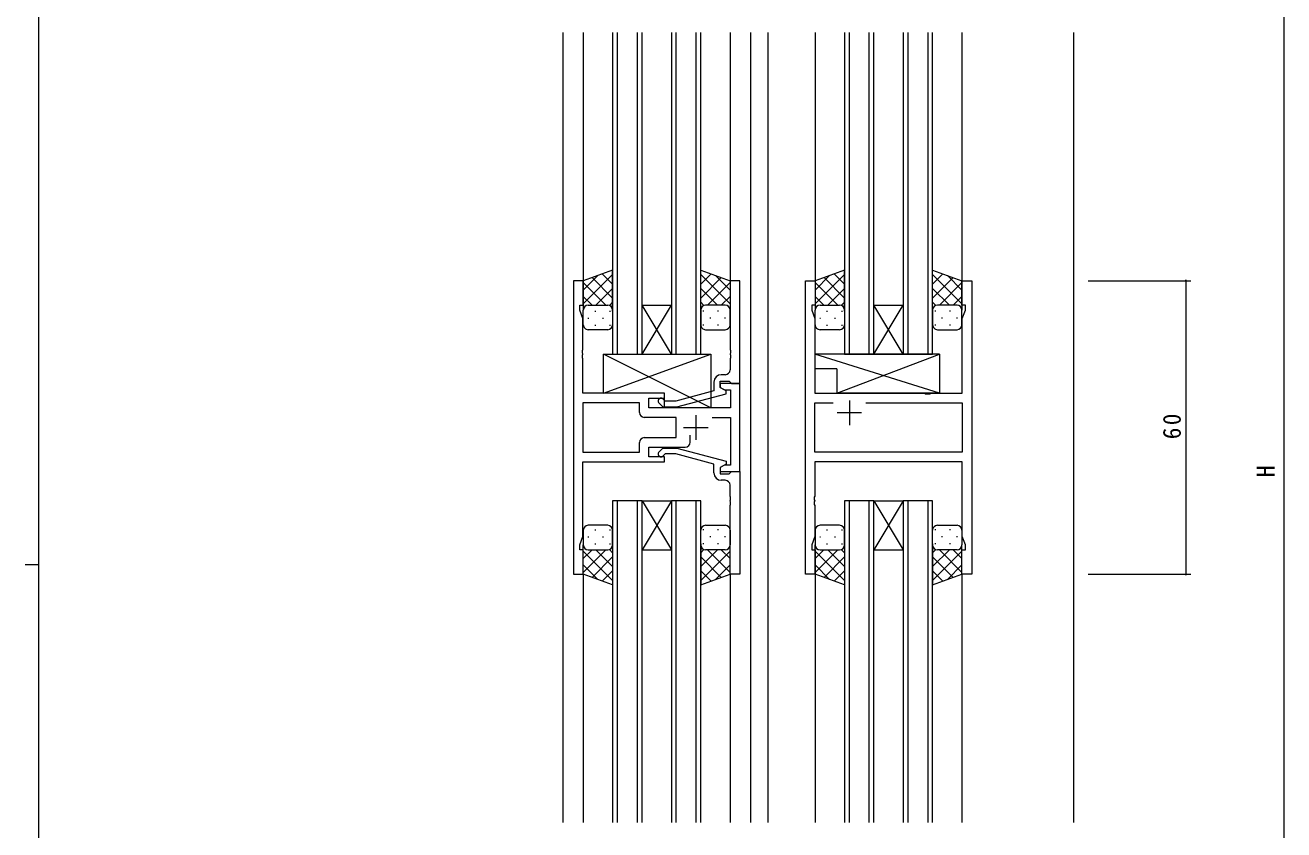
# Model space of a CAD drawing. Units: millimetres on the paper. Extents: x -420 to 373, y -297 to 267.
# Drawn here: x -420.5 to -163.2, y -52.3 to 112.2 of the extents above; entities that cross this region are included whole.
import ezdxf
from ezdxf.enums import TextEntityAlignment as Align

# ---------------------------------------------------------------- set-up
doc = ezdxf.new("R2010")
doc.units = ezdxf.units.MM
for name, color, linetype, lineweight in [('0-1_YKK_ZWAK', 7, 'Continuous', 9), ('0-3_YKK_12', 2, 'Continuous', 9), ('0-4_YKK_D', 6, 'Continuous', 9), ('0-6_YKK_13', 4, 'Continuous', 9), ('0-7_YKK_11', 7, 'Continuous', 9)]:
    doc.layers.add(name, color=color, linetype=linetype, lineweight=lineweight)
doc.styles.add('ＭＳ ゴシック', font='')
doc.styles.get('ＭＳ ゴシック').set_extended_font_data('MS Gothic')

msp = doc.modelspace()

# ---------------------------------------------------------------- linework, layer by layer
at = {"layer": '0-1_YKK_ZWAK'}
for p, q in [((-417.7, -260.6), (-417.7, 264.4)), ((-420.5, 1.9), (-417.7, 1.9))]:
    msp.add_line(p, q, dxfattribs=at)
at = {"layer": '0-3_YKK_12'}
for p, q in [((-310.605, 110.651), (-310.605, -50.849)), ((-306.405, 110.651), (-306.405, 59.901)), ((-300.407, 110.651), (-300.407, 44.901)), ((-299.407, 44.901), (-299.407, 110.651)), ((-295.407, 110.651), (-295.407, 44.901)), ((-294.407, 44.901), (-294.407, 110.651)), ((-288.407, 110.651), (-288.407, 44.901)), ((-287.407, 44.901), (-287.407, 110.651)), ((-283.407, 110.651), (-283.407, 44.901)), ((-282.407, 44.901), (-282.407, 110.651)), ((-276.405, 110.651), (-276.405, 59.901)), ((-272.206, 110.651), (-272.206, -50.849)), ((-268.705, 110.651), (-268.705, -50.849)), ((-259.005, 110.651), (-259.005, 59.901)), ((-253.007, 110.651), (-253.007, 44.901)), ((-252.007, 44.901), (-252.007, 110.651)), ((-248.007, 110.651), (-248.007, 44.901)), ((-247.007, 44.901), (-247.007, 110.651)), ((-241.007, 110.651), (-241.007, 44.901)), ((-240.007, 44.901), (-240.007, 110.651)), ((-236.007, 110.651), (-236.007, 44.901)), ((-235.007, 44.901), (-235.007, 110.651)), ((-229.005, 110.651), (-229.005, 59.901)), ((-206.205, 110.651), (-206.205, -50.849)), ((-288.407, 44.901), (-294.407, 54.901)), ((-294.407, 44.901), (-288.407, 54.901)), ((-294.407, 54.901), (-288.407, 54.901)), ((-241.007, 44.901), (-247.007, 54.901)), ((-247.007, 44.901), (-241.007, 54.901)), ((-247.007, 54.901), (-241.007, 54.901)), ((-300.407, 44.901), (-294.407, 44.901)), ((-294.407, 44.901), (-288.407, 44.901)), ((-288.407, 44.901), (-282.407, 44.901)), ((-253.007, 44.901), (-247.007, 44.901)), ((-247.007, 44.901), (-241.007, 44.901)), ((-241.007, 44.901), (-235.007, 44.901)), ((-294.407, 14.901), (-300.407, 14.901)), ((-300.407, 14.901), (-300.407, -50.849)), ((-299.407, -50.849), (-299.407, 14.901)), ((-295.407, 14.901), (-295.407, -50.849)), ((-288.407, 14.901), (-294.407, 4.901)), ((-294.407, 14.901), (-288.407, 4.901)), ((-294.407, 14.901), (-288.407, 14.901)), ((-294.407, -50.849), (-294.407, 14.901)), ((-282.407, 14.901), (-288.407, 14.901)), ((-288.407, 14.901), (-288.407, -50.849)), ((-287.407, -50.849), (-287.407, 14.901)), ((-283.407, 14.901), (-283.407, -50.849)), ((-282.407, -50.849), (-282.407, 14.901)), ((-247.007, 14.901), (-253.007, 14.901)), ((-253.007, 14.901), (-253.007, -50.849)), ((-252.007, -50.849), (-252.007, 14.901)), ((-248.007, 14.901), (-248.007, -50.849)), ((-241.007, 14.901), (-247.007, 4.901)), ((-247.007, 14.901), (-241.007, 4.901)), ((-247.007, 14.901), (-241.007, 14.901)), ((-247.007, -50.849), (-247.007, 14.901)), ((-235.007, 14.901), (-241.007, 14.901)), ((-241.007, 14.901), (-241.007, -50.849)), ((-240.007, -50.849), (-240.007, 14.901)), ((-236.007, 14.901), (-236.007, -50.849)), ((-235.007, -50.849), (-235.007, 14.901)), ((-294.407, 4.901), (-288.407, 4.901)), ((-247.007, 4.901), (-241.007, 4.901)), ((-306.405, -0.099), (-306.405, -50.849)), ((-276.405, -0.099), (-276.405, -50.849)), ((-259.005, -0.099), (-259.005, -50.849)), ((-229.005, -0.099), (-229.005, -50.849))]:
    msp.add_line(p, q, dxfattribs=at)
at = {"layer": '0-4_YKK_D'}
for p, q in [((-163.208, 214.401), (-163.208, -171.599)), ((-203.205, 59.901), (-182.208, 59.901)), ((-183.208, 59.901), (-183.208, -0.099)), ((-203.205, -0.099), (-182.208, -0.099))]:
    msp.add_line(p, q, dxfattribs=at)
for centre, start, end in [((-183.208, 59.901), 90, 270), ((-183.208, 59.901), 270, 90), ((-183.208, -0.099), 90, 270), ((-183.208, -0.099), 270, 90)]:
    msp.add_arc(centre, 0.106, start, end, dxfattribs=at)
at = {"layer": '0-6_YKK_13'}
for p, q in [((-300.409, 62.044), (-306.409, 59.901)), ((-300.409, 53.68), (-300.409, 62.044)), ((-282.407, 62.044), (-276.407, 59.901)), ((-282.407, 53.68), (-282.407, 62.044)), ((-253.009, 62.044), (-259.009, 59.901)), ((-253.009, 53.68), (-253.009, 62.044)), ((-235.007, 62.044), (-229.007, 59.901)), ((-235.007, 53.68), (-235.007, 62.044)), ((-306.409, 55.17), (-300.409, 61.17)), ((-306.409, 57.998), (-303.448, 60.959)), ((-306.409, 59.901), (-306.409, 53.901)), ((-301.789, 54.901), (-306.409, 59.522)), ((-300.409, 56.35), (-304.605, 60.546)), ((-300.409, 59.178), (-302.521, 61.29)), ((-282.407, 59.178), (-280.296, 61.29)), ((-276.407, 55.17), (-282.407, 61.17)), ((-282.407, 56.35), (-278.212, 60.546)), ((-281.028, 54.901), (-276.407, 59.522)), ((-276.407, 57.998), (-279.368, 60.959)), ((-276.407, 59.901), (-276.407, 53.901)), ((-259.009, 55.17), (-253.009, 61.17)), ((-259.009, 57.998), (-256.048, 60.959)), ((-259.009, 59.901), (-259.009, 53.901)), ((-254.389, 54.901), (-259.009, 59.522)), ((-253.009, 56.35), (-257.205, 60.546)), ((-253.009, 59.178), (-255.121, 61.29)), ((-235.007, 59.178), (-232.896, 61.29)), ((-229.007, 55.17), (-235.007, 61.17)), ((-235.007, 56.35), (-230.812, 60.546)), ((-233.628, 54.901), (-229.007, 59.522)), ((-229.007, 57.998), (-231.968, 60.959)), ((-229.007, 59.901), (-229.007, 53.901)), ((-304.617, 54.901), (-306.409, 56.693)), ((-303.849, 54.901), (-300.409, 58.341)), ((-278.968, 54.901), (-282.407, 58.341)), ((-278.199, 54.901), (-276.407, 56.693)), ((-257.217, 54.901), (-259.009, 56.693)), ((-256.449, 54.901), (-253.009, 58.341)), ((-231.568, 54.901), (-235.007, 58.341)), ((-230.799, 54.901), (-229.007, 56.693)), ((-305.409, 54.901), (-301.809, 54.901)), ((-305.009, 54.901), (-301.409, 54.901)), ((-301.077, 54.845), (-300.409, 55.513)), ((-281.739, 54.845), (-282.407, 55.513)), ((-277.807, 54.901), (-281.407, 54.901)), ((-277.407, 54.901), (-281.007, 54.901)), ((-258.009, 54.901), (-254.409, 54.901)), ((-257.609, 54.901), (-254.009, 54.901)), ((-253.677, 54.845), (-253.009, 55.513)), ((-234.339, 54.845), (-235.007, 55.513)), ((-230.407, 54.901), (-234.007, 54.901)), ((-230.007, 54.901), (-233.607, 54.901)), ((-306.409, 50.901), (-306.409, 53.901)), ((-305.489, 52.265), (-305.289, 52.265)), ((-304.074, 53.68), (-303.874, 53.68)), ((-302.459, 52.265), (-302.259, 52.265)), ((-301.044, 53.68), (-300.844, 53.68)), ((-300.409, 53.901), (-300.409, 50.901)), ((-282.407, 53.901), (-282.407, 50.901)), ((-281.772, 53.68), (-281.972, 53.68)), ((-280.357, 52.265), (-280.557, 52.265)), ((-278.742, 53.68), (-278.942, 53.68)), ((-277.327, 52.265), (-277.527, 52.265)), ((-276.407, 50.901), (-276.407, 53.901)), ((-259.009, 50.901), (-259.009, 53.901)), ((-258.089, 52.265), (-257.889, 52.265)), ((-256.674, 53.68), (-256.474, 53.68)), ((-255.059, 52.265), (-254.859, 52.265)), ((-253.644, 53.68), (-253.444, 53.68)), ((-253.009, 53.901), (-253.009, 50.901)), ((-235.007, 53.901), (-235.007, 50.901)), ((-234.372, 53.68), (-234.572, 53.68)), ((-232.957, 52.265), (-233.157, 52.265)), ((-231.342, 53.68), (-231.542, 53.68)), ((-229.927, 52.265), (-230.127, 52.265)), ((-229.007, 50.901), (-229.007, 53.901)), ((-301.409, 49.901), (-305.409, 49.901)), ((-304.074, 50.85), (-303.874, 50.85)), ((-301.044, 50.85), (-300.844, 50.85)), ((-281.772, 50.85), (-281.972, 50.85)), ((-281.407, 49.901), (-277.407, 49.901)), ((-278.742, 50.85), (-278.942, 50.85)), ((-254.009, 49.901), (-258.009, 49.901)), ((-256.674, 50.85), (-256.474, 50.85)), ((-253.644, 50.85), (-253.444, 50.85)), ((-234.372, 50.85), (-234.572, 50.85)), ((-234.007, 49.901), (-230.007, 49.901)), ((-231.342, 50.85), (-231.542, 50.85)), ((-280.307, 33.901), (-302.307, 44.901)), ((-302.307, 36.901), (-280.307, 44.901)), ((-233.581, 44.901), (-259.077, 44.901)), ((-254.581, 36.901), (-233.581, 44.901)), ((-233.581, 44.901), (-233.581, 36.901)), ((-254.581, 41.901), (-259.077, 41.901)), ((-254.581, 41.901), (-254.581, 36.901)), ((-233.581, 36.901), (-254.581, 36.901)), ((-306.409, 8.901), (-306.409, 5.901)), ((-301.409, 9.901), (-305.409, 9.901)), ((-304.074, 8.953), (-303.874, 8.953)), ((-301.044, 8.953), (-300.844, 8.953)), ((-300.409, 5.901), (-300.409, 8.901)), ((-282.407, 5.901), (-282.407, 8.901)), ((-281.772, 8.953), (-281.972, 8.953)), ((-281.407, 9.901), (-277.407, 9.901)), ((-278.742, 8.953), (-278.942, 8.953)), ((-276.407, 8.901), (-276.407, 5.901)), ((-259.009, 8.901), (-259.009, 5.901)), ((-254.009, 9.901), (-258.009, 9.901)), ((-256.674, 8.953), (-256.474, 8.953)), ((-253.644, 8.953), (-253.444, 8.953)), ((-253.009, 5.901), (-253.009, 8.901)), ((-235.007, 5.901), (-235.007, 8.901)), ((-234.372, 8.953), (-234.572, 8.953)), ((-234.007, 9.901), (-230.007, 9.901)), ((-231.342, 8.953), (-231.542, 8.953)), ((-229.007, 8.901), (-229.007, 5.901)), ((-306.409, -0.099), (-306.409, 5.901)), ((-305.489, 7.538), (-305.289, 7.538)), ((-304.074, 6.123), (-303.874, 6.123)), ((-302.459, 7.538), (-302.259, 7.538)), ((-301.044, 6.123), (-300.844, 6.123)), ((-300.409, 6.123), (-300.409, -2.241)), ((-282.407, 6.123), (-282.407, -2.241)), ((-281.772, 6.123), (-281.972, 6.123)), ((-280.357, 7.538), (-280.557, 7.538)), ((-278.742, 6.123), (-278.942, 6.123)), ((-277.327, 7.538), (-277.527, 7.538)), ((-276.407, -0.099), (-276.407, 5.901)), ((-259.009, -0.099), (-259.009, 5.901)), ((-258.089, 7.538), (-257.889, 7.538)), ((-256.674, 6.123), (-256.474, 6.123)), ((-255.059, 7.538), (-254.859, 7.538)), ((-253.644, 6.123), (-253.444, 6.123)), ((-253.009, 6.123), (-253.009, -2.241)), ((-235.007, 6.123), (-235.007, -2.241)), ((-234.372, 6.123), (-234.572, 6.123)), ((-232.957, 7.538), (-233.157, 7.538)), ((-231.342, 6.123), (-231.542, 6.123)), ((-229.927, 7.538), (-230.127, 7.538)), ((-229.007, -0.099), (-229.007, 5.901)), ((-301.789, 4.902), (-306.409, 0.281)), ((-304.617, 4.901), (-306.409, 3.11)), ((-306.409, 4.633), (-300.409, -1.367)), ((-305.409, 4.901), (-301.809, 4.901)), ((-305.009, 4.901), (-301.409, 4.901)), ((-300.409, 3.453), (-304.605, -0.743)), ((-303.849, 4.901), (-300.409, 1.462)), ((-301.077, 4.958), (-300.409, 4.29)), ((-281.739, 4.958), (-282.407, 4.29)), ((-278.968, 4.901), (-282.407, 1.462)), ((-276.407, 4.633), (-282.407, -1.367)), ((-282.407, 3.453), (-278.212, -0.743)), ((-277.807, 4.901), (-281.407, 4.901)), ((-281.028, 4.902), (-276.407, 0.281)), ((-277.407, 4.901), (-281.007, 4.901)), ((-278.199, 4.901), (-276.407, 3.11)), ((-254.389, 4.902), (-259.009, 0.281)), ((-257.217, 4.901), (-259.009, 3.11)), ((-259.009, 4.633), (-253.009, -1.367)), ((-258.009, 4.901), (-254.409, 4.901)), ((-257.609, 4.901), (-254.009, 4.901)), ((-253.009, 3.453), (-257.205, -0.743)), ((-256.449, 4.901), (-253.009, 1.462)), ((-253.677, 4.958), (-253.009, 4.29)), ((-234.339, 4.958), (-235.007, 4.29)), ((-231.568, 4.901), (-235.007, 1.462)), ((-229.007, 4.633), (-235.007, -1.367)), ((-235.007, 3.453), (-230.812, -0.743)), ((-230.407, 4.901), (-234.007, 4.901)), ((-233.628, 4.902), (-229.007, 0.281)), ((-230.007, 4.901), (-233.607, 4.901)), ((-230.799, 4.901), (-229.007, 3.11)), ((-306.409, 1.805), (-303.448, -1.156)), ((-300.409, 0.624), (-302.521, -1.487)), ((-282.407, 0.624), (-280.296, -1.487)), ((-276.407, 1.805), (-279.368, -1.156)), ((-259.009, 1.805), (-256.048, -1.156)), ((-253.009, 0.624), (-255.121, -1.487)), ((-235.007, 0.624), (-232.896, -1.487)), ((-229.007, 1.805), (-231.968, -1.156)), ((-300.409, -2.241), (-306.409, -0.099)), ((-282.407, -2.241), (-276.407, -0.099)), ((-253.009, -2.241), (-259.009, -0.099)), ((-235.007, -2.241), (-229.007, -0.099))]:
    msp.add_line(p, q, dxfattribs=at)
msp.add_lwpolyline([(-302.307, 36.901), (-302.307, 44.901), (-280.307, 44.901), (-280.307, 33.901), (-289.807, 33.901), (-289.807, 36.901)], close=True, dxfattribs=at)
msp.add_lwpolyline([(-233.581, 36.901), (-259.077, 44.901), (-259.077, 41.901)], dxfattribs=at)
for centre, start, end in [((-305.409, 53.901), 89.99998, 179.99998), ((-305.409, 53.901), 89.99998, 179.99998), ((-301.409, 53.901), 359.99998, 89.99998), ((-301.409, 53.901), 359.99998, 89.99998), ((-281.407, 53.901), 89.99998, 179.99998), ((-281.407, 53.901), 89.99998, 179.99998), ((-277.407, 53.901), 359.99998, 89.99998), ((-277.407, 53.901), 359.99998, 89.99998), ((-258.009, 53.901), 89.99998, 179.99998), ((-258.009, 53.901), 89.99998, 179.99998), ((-254.009, 53.901), 359.99998, 89.99998), ((-254.009, 53.901), 359.99998, 89.99998), ((-234.007, 53.901), 89.99998, 179.99998), ((-234.007, 53.901), 89.99998, 179.99998), ((-230.007, 53.901), 359.99998, 89.99998), ((-230.007, 53.901), 359.99998, 89.99998), ((-305.409, 50.901), 179.99998, 269.99998), ((-301.409, 50.901), 269.99998, 359.99998), ((-281.407, 50.901), 179.99998, 269.99998), ((-277.407, 50.901), 269.99998, 359.99998), ((-258.009, 50.901), 179.99998, 269.99998), ((-254.009, 50.901), 269.99998, 359.99998), ((-234.007, 50.901), 179.99998, 269.99998), ((-230.007, 50.901), 269.99998, 359.99998), ((-305.409, 8.901), 90, 180), ((-301.409, 8.901), 0, 90), ((-281.407, 8.901), 90, 180), ((-277.407, 8.901), 0, 90), ((-258.009, 8.901), 90, 180), ((-254.009, 8.901), 0, 90), ((-234.007, 8.901), 90, 180), ((-230.007, 8.901), 0, 90), ((-305.409, 5.901), 180, 270), ((-305.409, 5.901), 180, 270), ((-301.409, 5.901), 270, 0), ((-301.409, 5.901), 270, 0), ((-281.407, 5.901), 180, 270), ((-281.407, 5.901), 180, 270), ((-277.407, 5.901), 270, 0), ((-277.407, 5.901), 270, 0), ((-258.009, 5.901), 180, 270), ((-258.009, 5.901), 180, 270), ((-254.009, 5.901), 270, 0), ((-254.009, 5.901), 270, 0), ((-234.007, 5.901), 180, 270), ((-234.007, 5.901), 180, 270), ((-230.007, 5.901), 270, 0), ((-230.007, 5.901), 270, 0)]:
    msp.add_arc(centre, 1, start, end, dxfattribs=at)
at = {"layer": '0-7_YKK_11'}
for p, q in [((-229.007, 59.901), (-227.007, 59.901)), ((-277.407, 40.701), (-278.207, 40.701)), ((-294.937, 34.971), (-306.477, 34.971)), ((-294.937, 32.971), (-294.937, 34.971)), ((-252.007, 35.401), (-252.007, 30.401)), ((-248.657, 34.971), (-228.937, 34.971)), ((-283.407, 32.401), (-283.407, 27.401)), ((-249.507, 32.901), (-254.507, 32.901)), ((-285.907, 29.901), (-280.907, 29.901)), ((-284.557, 26.901), (-284.557, 28.34)), ((-277.407, 19.101), (-278.207, 19.101))]:
    msp.add_line(p, q, dxfattribs=at)
for points in [[(-280.057, 31.971), (-276.337, 31.971), (-276.337, 22.201), (-277.541, 22.201), (-278.407, 21.701), (-278.407, 20.901), (-274.407, 20.901), (-274.407, 38.901), (-278.407, 38.901), (-278.407, 38.101), (-277.541, 37.601), (-276.337, 37.601), (-276.337, 33.901), (-293.007, 33.901), (-293.007, 35.901), (-289.807, 35.901), (-289.807, 36.901), (-306.477, 36.901), (-306.477, 43.943), (-306.597, 44.126), (-306.597, 44.676), (-306.477, 44.86), (-306.477, 44.943), (-306.597, 45.126), (-306.597, 45.676), (-306.477, 45.86), (-306.477, 52.17), (-307.107, 53.901), (-307.107, 54.901), (-306.407, 54.901), (-306.407, 59.901), (-308.407, 59.901), (-308.407, -0.099), (-306.407, -0.099), (-306.407, 4.901), (-307.107, 4.901), (-307.107, 5.901), (-306.477, 7.632), (-306.477, 22.901), (-289.807, 22.901)], [(-274.407, 38.901), (-274.407, 59.901), (-276.407, 59.901), (-276.407, 45.86), (-276.287, 45.676), (-276.287, 45.126), (-276.407, 44.943), (-276.407, 44.86), (-276.287, 44.676), (-276.287, 44.126), (-276.407, 43.943), (-276.407, 41.701)], [(-227.007, 59.901), (-227.007, -0.099), (-229.007, -0.099), (-229.007, 4.901), (-228.307, 4.901), (-228.307, 5.901), (-228.937, 7.632), (-228.937, 22.901), (-259.077, 22.901), (-259.077, 15.86), (-259.197, 15.676), (-259.197, 15.126), (-259.077, 14.943), (-259.077, 14.86), (-259.197, 14.676), (-259.197, 14.126), (-259.077, 13.943), (-259.077, 7.632), (-259.707, 5.901), (-259.707, 4.901), (-259.007, 4.901), (-259.007, -0.099), (-261.007, -0.099), (-261.007, 59.901), (-259.007, 59.901), (-259.007, 54.901), (-259.707, 54.901), (-259.707, 53.901), (-259.077, 52.17), (-259.077, 36.901), (-236.678, 36.901), (-236.486, 36.759), (-235.528, 36.759), (-235.336, 36.901), (-228.937, 36.901), (-228.937, 52.17), (-228.307, 53.901), (-228.307, 54.901), (-229.007, 54.901), (-229.007, 59.901)], [(-290.932, 34.877), (-290.156, 34.101), (-287.311, 34.101), (-277.207, 36.809), (-277.207, 37.409), (-278.407, 38.101), (-278.407, 39.401), (-276.607, 39.401), (-276.407, 39.201), (-276.107, 38.901), (-274.407, 38.901)], [(-279.707, 39.201), (-279.707, 37.381), (-287.469, 35.301), (-289.659, 35.301), (-290.083, 35.726)], [(-294.937, 34.971), (-306.477, 34.971), (-306.477, 24.831), (-294.937, 24.831), (-294.937, 26.831)], [(-248.657, 34.971), (-228.937, 34.971), (-228.937, 24.831), (-259.077, 24.831), (-259.077, 34.971), (-255.358, 34.971)], [(-293.937, 27.831), (-287.407, 27.831), (-287.407, 31.971), (-293.937, 31.971)], [(-289.807, 22.901), (-289.807, 23.901), (-293.007, 23.901), (-293.007, 25.901), (-285.557, 25.901)], [(-290.931, 24.926), (-290.155, 25.701), (-287.31, 25.701), (-277.207, 22.994), (-277.207, 22.394), (-278.407, 21.701), (-278.407, 20.401), (-276.607, 20.401), (-276.407, 20.601), (-276.107, 20.901), (-274.407, 20.901)], [(-279.707, 20.601), (-279.707, 22.422), (-287.468, 24.501), (-289.658, 24.501), (-290.083, 24.077)], [(-274.407, 20.901), (-274.407, -0.099), (-276.407, -0.099), (-276.407, 13.943), (-276.287, 14.126), (-276.287, 14.676), (-276.407, 14.86), (-276.407, 14.943), (-276.287, 15.126), (-276.287, 15.676), (-276.407, 15.86), (-276.407, 18.101)]]:
    msp.add_lwpolyline(points, dxfattribs=at)
for centre, radius, start, end in [((-277.407, 41.701), 1, 270, 359.99998), ((-278.207, 39.201), 1.5, 90, 179.99998), ((-290.507, 35.301), 0.6, 44.99998, 225), ((-293.937, 32.971), 1, 180, 269.99998), ((-293.937, 26.831), 1, 90, 179.99998), ((-285.557, 26.901), 1, 270, 359.99998), ((-290.507, 24.501), 0.6, 134.99998, 315), ((-278.207, 20.601), 1.5, 180, 269.99998), ((-277.407, 18.101), 1, 0, 89.99998)]:
    msp.add_arc(centre, radius, start, end, dxfattribs=at)

# ---------------------------------------------------------------- texts
at = {"layer": '0-4_YKK_D', "color": 3, "style": 'ＭＳ ゴシック'}
msp.add_text('H', height=3.666, rotation=90, dxfattribs=at).set_placement((-164.008, 19.676), align=Align.BOTTOM_LEFT)
at = {"layer": '0-4_YKK_D', "color": 3, "insert": (-184.208, 27.501), "char_height": 3.666, "attachment_point": 7, "rotation": 90, "style": 'ＭＳ ゴシック'}
msp.add_mtext('\\T1.21;\\W0.95;60', dxfattribs=at)

doc.saveas('drawing.dxf')
